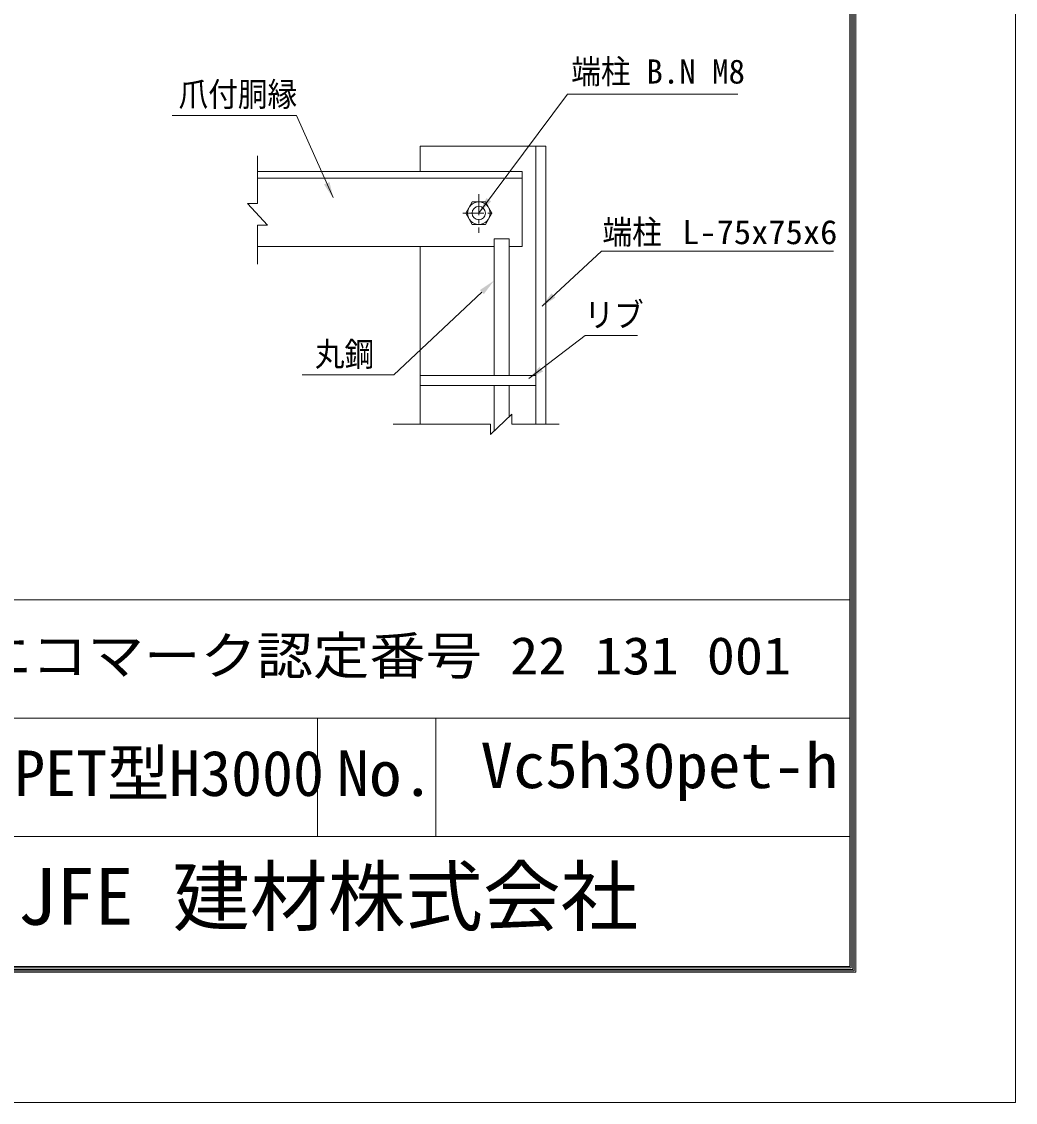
# Model space of a CAD drawing. Units: millimetres, scale not verified. Extents: x -4455 to 4455, y -3150 to 3150.
# Drawn here: x 2673 to 4455, y -3150 to -1211 of the extents above; entities that cross this region are included whole.
import ezdxf
from ezdxf.enums import TextEntityAlignment as Align

# ---------------------------------------------------------------- set-up
doc = ezdxf.new("R2010")
doc.units = ezdxf.units.MM
doc.header["$LTSCALE"] = 30
doc.linetypes.add('USER1', pattern=[2, 1.25, -0.25, 0.25, -0.25])
doc.layers.add('0-0_7詳細', color=7, linetype='Continuous', lineweight=18)
doc.layers.add('0-F_D-TTL', color=7, linetype='Continuous', lineweight=9)
doc.layers.add('1-0_D-TTL-TXT', color=7, linetype='Continuous')
doc.styles.add('ＭＳ ゴシック', font='')
doc.styles.get('ＭＳ ゴシック').set_extended_font_data('MS Gothic')

msp = doc.modelspace()

# ---------------------------------------------------------------- linework, layer by layer
at = {"layer": '0-0_7詳細', "lineweight": 9}
for p, q in [((3387.67, -1479.61), (3387.67, -1434.61)), ((3387.67, -1434.61), (3612.67, -1434.61)), ((3594.67, -1933.47), (3594.67, -1434.61)), ((3612.67, -1933.47), (3612.67, -1434.61)), ((3095.75, -1479.61), (3570.67, -1479.61)), ((3095.75, -1491.61), (3570.67, -1491.61)), ((3570.67, -1479.61), (3462.67, -1479.61)), ((3485.17, -1479.61), (3485.47, -1479.61)), ((3570.67, -1614.61), (3570.67, -1479.61)), ((3519.98, -1846.1), (3519.98, -1600.68)), ((3519.98, -1600.68), (3546.98, -1600.68)), ((3546.98, -1846.1), (3546.98, -1600.68)), ((3095.75, -1614.61), (3519.98, -1614.61)), ((3387.67, -1933.47), (3387.67, -1614.61)), ((3546.98, -1614.61), (3570.67, -1614.61)), ((3594.67, -1846.1), (3387.67, -1846.1)), ((3594.67, -1864.1), (3387.67, -1864.1)), ((3519.98, -1945.31), (3519.98, -1864.1)), ((3546.98, -1920.24), (3546.98, -1864.1))]:
    msp.add_line(p, q, dxfattribs=at)
at = {"layer": '0-0_7詳細', "color": 4}
for p, q in [((3095.75, -1537.18), (3095.75, -1451.59)), ((3077.75, -1537.18), (3113.75, -1575.95)), ((3095.75, -1537.18), (3077.75, -1537.18)), ((3095.75, -1575.95), (3095.75, -1646.14)), ((3095.75, -1575.95), (3113.75, -1575.95)), ((3513.35, -1951.47), (3552.12, -1915.47)), ((3552.12, -1933.47), (3552.12, -1915.47)), ((3513.35, -1933.47), (3339.14, -1933.47)), ((3513.35, -1933.47), (3513.35, -1951.47)), ((3552.12, -1933.47), (3636.8, -1933.47))]:
    msp.add_line(p, q, dxfattribs=at)
at = {"layer": '0-0_7詳細', "color": 1, "linetype": 'USER1'}
for p, q in [((3492.67, -1520.43), (3492.67, -1589.82)), ((3464.11, -1554.61), (3521.23, -1554.61))]:
    msp.add_line(p, q, dxfattribs=at)
at = {"layer": '0-0_7詳細', "color": 1}
for p in [(3498.12, -1696.22), (3175.69, -1844.41)]:
    msp.add_line(p, (3340.42, -1844.41), dxfattribs=at)
at = {"layer": '0-0_7詳細', "lineweight": 9}
for points in [[(3957.25, -1340.84), (3651.44, -1340.84), (3493.86, -1553.01)], [(2942.68, -1379.11), (3165.88, -1379.11), (3231.24, -1526.58)], [(4128.82, -1622.79), (3712.99, -1622.79), (3606.07, -1721.22)], [(3777.14, -1774.33), (3683.22, -1774.33), (3582.52, -1851.36)]]:
    msp.add_lwpolyline(points, dxfattribs=at)
at = {"layer": '0-0_7詳細', "color": 3}
msp.add_lwpolyline([(3516.19, -1554.61), (3504.43, -1534.24), (3480.91, -1534.24), (3469.15, -1554.61), (3480.91, -1574.98), (3504.43, -1574.98)], close=True, dxfattribs=at)
for radius in [20.4, 12]:
    msp.add_circle((3492.67, -1554.61), radius, dxfattribs=at)
at = {"layer": '0-0_7詳細'}
for points in [[(3232.05, -1528.41), (3215.13, -1503.09), (3224.66, -1498.87)], [(3492.67, -1554.61), (3506.37, -1527.42), (3514.74, -1533.64)], [(3604.6, -1722.57), (3623.15, -1698.42), (3630.2, -1706.09)], [(3580.93, -1852.58), (3601.59, -1830.21), (3607.92, -1838.49)]]:
    msp.add_solid(points, dxfattribs=at)
at = {"layer": '0-0_7詳細', "color": 1}
msp.add_solid([(3494.7, -1692.57), (3519.98, -1675.67), (3501.55, -1699.86)], dxfattribs=at)
at = {"layer": '0-F_D-TTL'}
for p, q in [((2248.93, -2248.4), (4158.15, -2248.4)), ((2248.93, -2460.53), (4158.15, -2460.53)), ((3203.54, -2460.53), (3203.54, -2672.67)), ((3415.67, -2460.53), (3415.67, -2672.67)), ((2248.93, -2672.67), (4158.15, -2672.67))]:
    msp.add_line(p, q, dxfattribs=at)
at = {"layer": '0-F_D-TTL', "color": 2, "lineweight": 18}
msp.add_lwpolyline([(-4454.56, 3150.45), (4455.14, 3150.45), (4455.14, -3149.97), (-4454.56, -3149.97)], close=True, dxfattribs=at)
at = {"layer": '0-F_D-TTL'}
for points in [[(-4168.18, 2917.11), (4168.75, 2917.11), (4168.75, -2916.62), (-4168.18, -2916.62)], [(-4165.53, 2914.45), (4166.1, 2914.45), (4166.1, -2913.97), (-4165.53, -2913.97)], [(-4162.87, 2911.8), (4163.45, 2911.8), (4163.45, -2911.32), (-4162.87, -2911.32)], [(-4160.22, 2909.15), (4160.8, 2909.15), (4160.8, -2908.67), (-4160.22, -2908.67)], [(-4157.57, 2906.5), (4158.15, 2906.5), (4158.15, -2906.02), (-4157.57, -2906.02)]]:
    msp.add_lwpolyline(points, close=True, dxfattribs=at)

# ---------------------------------------------------------------- texts
at = {"layer": '0-0_7詳細', "color": 3, "style": 'ＭＳ ゴシック'}
for s, width, p in [('端柱', 0.9, (3658.47, -1335.11)), ('爪付胴縁', 0.9, (2954.07, -1375.9)), ('端柱', 0.9, (3714.48, -1623.22)), ('L-75x75x6', 1.05, (3857.3, -1623.22)), ('リブ', 0.9, (3682, -1771.66)), ('丸鋼', 0.9, (3198.52, -1842.23))]:
    msp.add_text(s, height=43.33, dxfattribs=dict(at, width=width)).set_placement(p, align=Align.BOTTOM_LEFT)
msp.add_text('B.N M8', height=43.33, dxfattribs=at).set_placement((3793.28, -1335.11), align=Align.BOTTOM_LEFT)
at = {"layer": '1-0_D-TTL-TXT', "style": 'ＭＳ ゴシック'}
for s, height, width, p in [('エコマーク認定番号 22 131 001', 67.35, 1.1, (2588.93, -2402.42)), ('Vc5h30pet-h', 81.6, 1.05, (3495.58, -2610.59)), ('No.', 81.6, 1.05, (3237.48, -2624.73))]:
    msp.add_text(s, height=height, dxfattribs=dict(at, width=width)).set_placement(p, align=Align.BOTTOM_LEFT)
for s, height, p in [('VC5PET型H3000', 81.64, (2492.6, -2624.73)), ('JFE 建材株式会社', 102.1, (2665.12, -2862))]:
    msp.add_text(s, height=height, dxfattribs=at).set_placement(p, align=Align.BOTTOM_LEFT)

doc.saveas('drawing.dxf')
